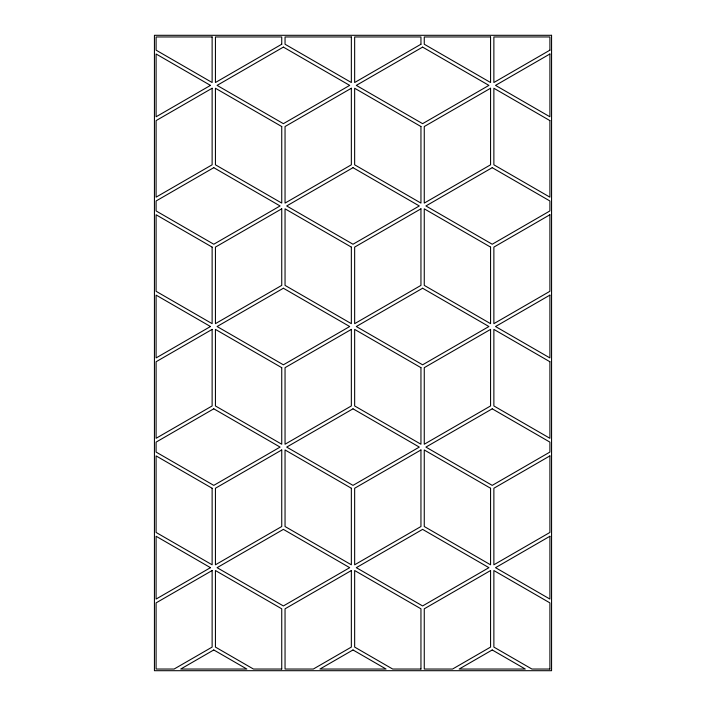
<?xml version="1.0" encoding="UTF-8"?>
<svg xmlns="http://www.w3.org/2000/svg" width="706" height="706" viewBox="0 0 706 706"><rect width="100%" height="100%" fill="white"/><g stroke="black" fill="none" stroke-linecap="round" stroke-linejoin="round"><path stroke-width="1.06" d="M210.467 85.382L156.097 116.781L156.097 53.991L210.467 85.382M281.738 44.24L215.436 82.514L215.436 36.959L281.738 36.959L281.738 44.24M212.127 88.25L156.097 120.602L156.088 197.159L212.127 164.807L212.127 88.25M283.388 47.108L217.086 85.382L283.388 123.665L349.691 85.382L283.388 47.108M420.952 44.24L354.659 82.514L354.659 36.959L420.952 36.959L420.952 44.24M213.777 167.675L156.088 200.981L156.097 210.926L213.777 244.232L280.079 205.958L213.777 167.675M351.341 88.25L285.047 126.533L285.047 203.09L351.341 164.807L351.341 88.25M422.612 47.108L356.309 85.382L422.612 123.665L488.914 85.382L422.612 47.108M549.912 50.17L493.873 82.514L493.873 36.959L549.903 36.959L549.912 50.17M281.738 208.817L215.436 247.1L215.436 323.657L281.738 285.383L281.738 208.817M353 167.675L286.698 205.958L353 244.232L419.302 205.958L353 167.675M490.564 88.25L424.262 126.533L424.262 203.09L490.564 164.807L490.564 88.25M549.912 53.991L495.533 85.382L549.903 116.781L549.912 53.991M210.467 326.525L156.097 357.916L156.088 295.134L210.467 326.525M212.127 329.393L156.097 361.737L156.097 438.302L212.127 405.95L212.127 329.393M283.388 288.242L217.086 326.525L283.388 364.808L349.691 326.525L283.388 288.242M420.952 208.817L354.659 247.1L354.659 323.657L420.952 285.383L420.952 208.817M492.223 167.675L425.921 205.958L492.223 244.232L549.903 210.926L549.903 200.981L492.223 167.675M213.777 408.818L156.097 442.124L156.088 452.069L213.777 485.375L280.079 447.092L213.777 408.818M351.341 329.393L285.047 367.667L285.047 444.233L351.341 405.95L351.341 329.393M422.612 288.242L356.309 326.525L422.612 364.808L488.914 326.525L422.612 288.242M549.903 214.748L493.873 247.1L493.873 323.657L549.903 291.313L549.903 214.748M281.738 449.96L215.436 488.243L215.436 564.8L281.738 526.517L281.738 449.96M353 408.818L286.698 447.092L353 485.375L419.302 447.092L353 408.818M490.564 329.393L424.262 367.667L424.262 444.233L490.564 405.95L490.564 329.393M549.903 295.134L495.533 326.525L549.903 357.916L549.903 295.134M210.467 567.668L156.088 599.059L156.097 536.269L210.467 567.668M212.127 570.536L156.088 602.88L156.097 669.041L174.1 669.041L212.127 647.093L212.127 570.536M283.388 529.385L217.086 567.668L283.388 605.942L349.691 567.668L283.388 529.385M420.952 449.96L354.659 488.243L354.659 564.8L420.952 526.517L420.952 449.96M492.223 408.818L425.921 447.092L492.223 485.375L549.903 452.069L549.903 442.124L492.223 408.818M213.777 649.961L180.718 669.041L246.835 669.041L213.777 649.961M351.341 570.536L285.047 608.81L285.047 669.041L313.323 669.041L351.341 647.093L351.341 570.536M422.612 529.385L356.309 567.668L422.612 605.942L488.914 567.668L422.612 529.385M549.903 455.891L493.873 488.243L493.873 564.8L549.912 532.448L549.903 455.891M353 649.961L319.942 669.041L386.058 669.041L353 649.961M490.564 570.536L424.262 608.81L424.262 669.041L452.546 669.05L490.564 647.093L490.564 570.536M549.912 536.269L495.533 567.668L549.903 599.059L549.912 536.269M492.223 649.961L459.165 669.05L525.282 669.041L492.223 649.961M551.562 35.3L154.438 35.3L154.438 670.7L551.562 670.7L551.562 35.3M212.127 36.959L156.097 36.959L156.097 50.17L212.127 82.514L212.127 36.959M351.341 36.959L285.047 36.959L285.047 44.24L351.341 82.514L351.341 36.959M490.564 36.959L424.262 36.959L424.262 44.24L490.564 82.514L490.564 36.959M281.738 669.041L253.454 669.041L215.436 647.093L215.436 570.536L281.738 608.81L281.738 669.041M420.952 669.041L392.677 669.041L354.659 647.093L354.659 570.536L420.952 608.81L420.952 669.041M549.903 669.041L531.9 669.041L493.873 647.093L493.873 570.536L549.903 602.88L549.903 669.041M549.903 120.602L493.873 88.25L493.873 164.807L549.903 197.159L549.903 120.602M420.952 126.533L354.659 88.25L354.65 164.807L420.952 203.09L420.952 126.533M281.738 126.533L215.436 88.25L215.436 164.807L281.738 203.09L281.738 126.533M490.564 247.1L424.262 208.817L424.262 285.383L490.564 323.657L490.564 247.1M351.341 247.1L285.047 208.817L285.047 285.383L351.341 323.657L351.341 247.1M549.903 361.737L493.873 329.393L493.873 405.95L549.903 438.302L549.903 361.737M212.127 247.1L156.097 214.748L156.088 291.313L212.127 323.657L212.127 247.1M420.952 367.667L354.659 329.393L354.659 405.95L420.952 444.233L420.952 367.667M281.738 367.667L215.436 329.393L215.436 405.95L281.738 444.233L281.738 367.667M490.564 488.243L424.262 449.96L424.262 526.517L490.564 564.8L490.564 488.243M351.35 488.243L285.047 449.96L285.047 526.517L351.341 564.8L351.35 488.243M212.127 488.243L156.088 455.891L156.097 532.448L212.127 564.8L212.127 488.243"/></g></svg>
